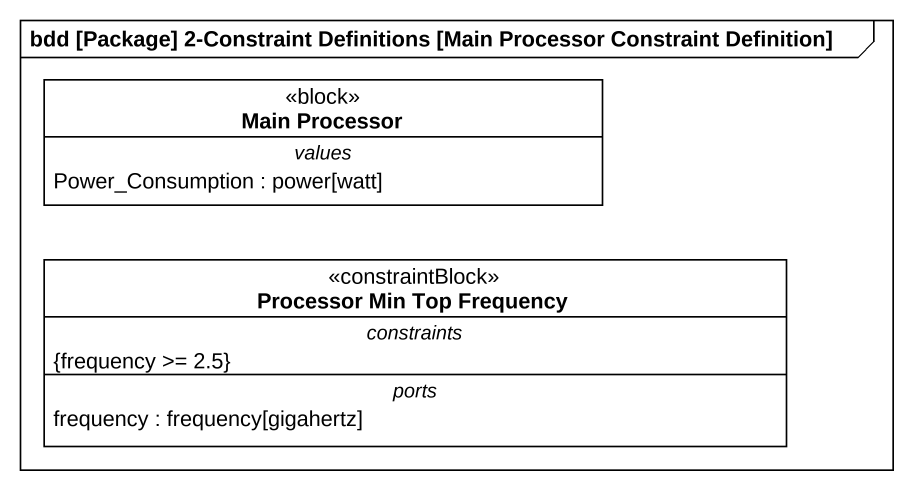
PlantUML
@startuml
mainframe bdd [Package] 2-Constraint Definitions [Main Processor Constraint Definition]
hide circle
hide empty members
class "Main Processor" as Main_Processor <<block>> {
  -- values --
  Power_Consumption : power[watt]
}
class "Processor Min Top Frequency" as Processor_Min_Top_Frequency <<constraintBlock>> {
  -- constraints --
  {frequency >= 2.5}
  -- ports --
  frequency : frequency[gigahertz]
}
@enduml
